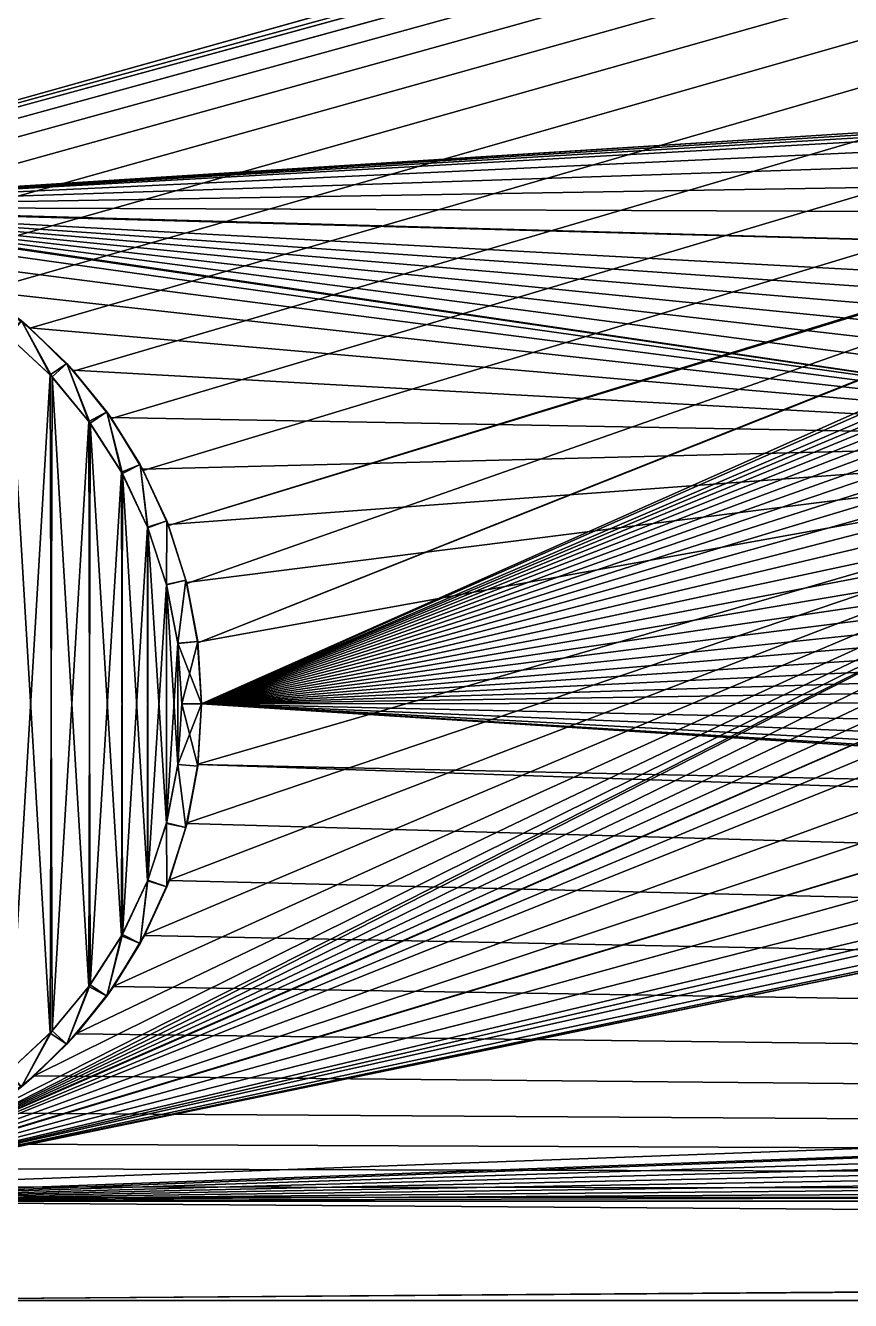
# Model space of a CAD drawing. Header units: metres. Extents: x -0.15 to 4.68, y -0.15 to 1.34.
# Drawn here: x 0.0807 to 0.2881, y -0.15 to 0.1706 of the extents above; entities that cross this region are included whole.
import ezdxf

# ---------------------------------------------------------------- set-up
doc = ezdxf.new("R2010")
doc.units = ezdxf.units.M
doc.header["$LTSCALE"] = 65.185185
for name, color, linetype in [('22', 7, 'CONTINUOUS'), ('24', 7, 'CONTINUOUS'), ('25', 7, 'CONTINUOUS'), ('26', 7, 'CONTINUOUS'), ('27', 7, 'CONTINUOUS'), ('28', 7, 'CONTINUOUS'), ('29', 7, 'CONTINUOUS'), ('30', 7, 'CONTINUOUS'), ('35', 7, 'CONTINUOUS'), ('36', 7, 'CONTINUOUS'), ('37', 7, 'CONTINUOUS'), ('38', 7, 'CONTINUOUS'), ('39', 7, 'CONTINUOUS'), ('53', 7, 'CONTINUOUS'), ('60', 7, 'CONTINUOUS'), ('64', 7, 'CONTINUOUS'), ('65', 7, 'CONTINUOUS'), ('71', 7, 'CONTINUOUS'), ('78', 7, 'CONTINUOUS'), ('83', 7, 'CONTINUOUS')]:
    doc.layers.add(name, color=color, linetype=linetype)

msp = doc.modelspace()

# ---------------------------------------------------------------- linework, layer by layer
at = {"layer": '22', "color": 2, "linetype": 'CONTINUOUS'}
for points in [[(3.56654, 1.13085), (3.5731, 1.1324), (-0.03297, 0.12057), (3.56654, 1.13085)], [(-0.03297, 0.12057), (3.5731, 1.1324), (3.57314, 1.10674), (-0.03297, 0.12057)], [(-0.03957, 0.14469), (3.56654, 1.13085), (-0.03297, 0.12057), (-0.03957, 0.14469)], [(3.55372, -0.15), (0, -0.15), (3.55372, -0.125), (3.55372, -0.15)], [(3.55372, -0.125), (0, -0.15), (3.5198, -0.125), (3.55372, -0.125)], [(3.5198, -0.125), (0, -0.15), (3.39135, -0.125), (3.5198, -0.125)], [(3.39135, -0.125), (0, -0.15), (0, -0.125), (3.39135, -0.125)]]:
    msp.add_3dface(points, dxfattribs=at)
at = {"layer": '24', "color": 2, "linetype": 'CONTINUOUS'}
for points in [[(3.56654, 1.13085, 0.605), (-0.03957, 0.14469, 0.605), (-0.03297, 0.12057, 0.605), (3.56654, 1.13085, 0.605)], [(3.57314, 1.10674, 0.605), (3.56654, 1.13085, 0.605), (-0.03297, 0.12057, 0.605), (3.57314, 1.10674, 0.605)], [(0, -0.15, 0.605), (3.55372, -0.15, 0.605), (0, -0.125, 0.605), (0, -0.15, 0.605)], [(0, -0.125, 0.605), (3.55372, -0.15, 0.605), (3.39135, -0.125, 0.605), (0, -0.125, 0.605)]]:
    msp.add_3dface(points, dxfattribs=at)
at = {"layer": '25', "color": 2, "linetype": 'CONTINUOUS'}
for points in [[(0, -0.125, 0.605), (3.39135, -0.125, 0.605), (0, -0.125, 0.585), (0, -0.125, 0.605)], [(3.39135, -0.125, 0.605), (3.39135, -0.125, 0.585), (0, -0.125, 0.585), (3.39135, -0.125, 0.605)]]:
    msp.add_3dface(points, dxfattribs=at)
at = {"layer": '26', "color": 2, "linetype": 'CONTINUOUS'}
for points in [[(0.07587, 0.09297, -0.0175), (0.07968, 0.09631, -0.0125), (0.0869, 0.08275, -0.0175), (0.07587, 0.09297, -0.0175)], [(0.07968, 0.09631, -0.0125), (0.09112, 0.08557, -0.0125), (0.0869, 0.08275, -0.0175), (0.07968, 0.09631, -0.0125)], [(0.0869, 0.08275, -0.0175), (0.09112, 0.08557, -0.0125), (0.09668, 0.07106, -0.0175), (0.0869, 0.08275, -0.0175)], [(0.09112, 0.08557, -0.0125), (0.10113, 0.07347, -0.0125), (0.09668, 0.07106, -0.0175), (0.09112, 0.08557, -0.0125)], [(0.09668, 0.07106, -0.0175), (0.10113, 0.07347, -0.0125), (0.10489, 0.05829, -0.0175), (0.09668, 0.07106, -0.0175)], [(0.10113, 0.07347, -0.0125), (0.10954, 0.06022, -0.0125), (0.10489, 0.05829, -0.0175), (0.10113, 0.07347, -0.0125)], [(0.10489, 0.05829, -0.0175), (0.10954, 0.06022, -0.0125), (0.11143, 0.04448, -0.0175), (0.10489, 0.05829, -0.0175)], [(0.10954, 0.06022, -0.0125), (0.11622, 0.04602, -0.0125), (0.11143, 0.04448, -0.0175), (0.10954, 0.06022, -0.0125)], [(0.11143, 0.04448, -0.0175), (0.11622, 0.04602, -0.0125), (0.11618, 0.03004, -0.0175), (0.11143, 0.04448, -0.0175)], [(0.11622, 0.04602, -0.0125), (0.12107, 0.03109, -0.0125), (0.11618, 0.03004, -0.0175), (0.11622, 0.04602, -0.0125)], [(0.11618, 0.03004, -0.0175), (0.12107, 0.03109, -0.0125), (0.11902, 0.01525, -0.0175), (0.11618, 0.03004, -0.0175)], [(0.12107, 0.03109, -0.0125), (0.12401, 0.01567, -0.0125), (0.11902, 0.01525, -0.0175), (0.12107, 0.03109, -0.0125)], [(0.12401, 0.01567, -0.0125), (0.125, 0, -0.0125), (0.11902, 0.01525, -0.0175), (0.12401, 0.01567, -0.0125)], [(0.125, 0, -0.0125), (0.12, 0, -0.0175), (0.11902, 0.01525, -0.0175), (0.125, 0, -0.0125)]]:
    msp.add_3dface(points, dxfattribs=at)
at = {"layer": '27', "color": 2, "linetype": 'CONTINUOUS'}
for points in [[(0.12, 0, -0.0175), (0.12401, -0.01567, -0.0125), (0.11902, -0.01521, -0.0175), (0.12, 0, -0.0175)], [(0.125, 0, -0.0125), (0.12401, -0.01567, -0.0125), (0.12, 0, -0.0175), (0.125, 0, -0.0125)], [(0.11902, -0.01521, -0.0175), (0.12107, -0.03109, -0.0125), (0.11621, -0.02993, -0.0175), (0.11902, -0.01521, -0.0175)], [(0.12401, -0.01567, -0.0125), (0.12107, -0.03109, -0.0125), (0.11902, -0.01521, -0.0175), (0.12401, -0.01567, -0.0125)], [(0.11621, -0.02993, -0.0175), (0.11622, -0.04602, -0.0125), (0.11152, -0.04427, -0.0175), (0.11621, -0.02993, -0.0175)], [(0.12107, -0.03109, -0.0125), (0.11622, -0.04602, -0.0125), (0.11621, -0.02993, -0.0175), (0.12107, -0.03109, -0.0125)], [(0.11152, -0.04427, -0.0175), (0.10954, -0.06022, -0.0125), (0.10508, -0.05795, -0.0175), (0.11152, -0.04427, -0.0175)], [(0.11622, -0.04602, -0.0125), (0.10954, -0.06022, -0.0125), (0.11152, -0.04427, -0.0175), (0.11622, -0.04602, -0.0125)], [(0.10508, -0.05795, -0.0175), (0.10113, -0.07347, -0.0125), (0.097, -0.07062, -0.0175), (0.10508, -0.05795, -0.0175)], [(0.10954, -0.06022, -0.0125), (0.10113, -0.07347, -0.0125), (0.10508, -0.05795, -0.0175), (0.10954, -0.06022, -0.0125)], [(0.097, -0.07062, -0.0175), (0.09112, -0.08557, -0.0125), (0.08739, -0.08223, -0.0175), (0.097, -0.07062, -0.0175)], [(0.10113, -0.07347, -0.0125), (0.09112, -0.08557, -0.0125), (0.097, -0.07062, -0.0175), (0.10113, -0.07347, -0.0125)], [(0.08739, -0.08223, -0.0175), (0.07968, -0.09631, -0.0125), (0.07651, -0.09244, -0.0175), (0.08739, -0.08223, -0.0175)], [(0.09112, -0.08557, -0.0125), (0.07968, -0.09631, -0.0125), (0.08739, -0.08223, -0.0175), (0.09112, -0.08557, -0.0125)]]:
    msp.add_3dface(points, dxfattribs=at)
at = {"layer": '28', "color": 2, "linetype": 'CONTINUOUS'}
for points in [[(0.07651, -0.09244, -0.0175), (0.07587, 0.09297, -0.0175), (0.0869, 0.08275, -0.0175), (0.07651, -0.09244, -0.0175)], [(0.08739, -0.08223, -0.0175), (0.07651, -0.09244, -0.0175), (0.0869, 0.08275, -0.0175), (0.08739, -0.08223, -0.0175)], [(0.08739, -0.08223, -0.0175), (0.0869, 0.08275, -0.0175), (0.09668, 0.07106, -0.0175), (0.08739, -0.08223, -0.0175)], [(0.097, -0.07062, -0.0175), (0.08739, -0.08223, -0.0175), (0.09668, 0.07106, -0.0175), (0.097, -0.07062, -0.0175)], [(0.097, -0.07062, -0.0175), (0.09668, 0.07106, -0.0175), (0.10489, 0.05829, -0.0175), (0.097, -0.07062, -0.0175)], [(0.10508, -0.05795, -0.0175), (0.097, -0.07062, -0.0175), (0.10489, 0.05829, -0.0175), (0.10508, -0.05795, -0.0175)], [(0.10508, -0.05795, -0.0175), (0.10489, 0.05829, -0.0175), (0.11143, 0.04448, -0.0175), (0.10508, -0.05795, -0.0175)], [(0.11152, -0.04427, -0.0175), (0.10508, -0.05795, -0.0175), (0.11143, 0.04448, -0.0175), (0.11152, -0.04427, -0.0175)], [(0.11152, -0.04427, -0.0175), (0.11143, 0.04448, -0.0175), (0.11618, 0.03004, -0.0175), (0.11152, -0.04427, -0.0175)], [(0.11621, -0.02993, -0.0175), (0.11152, -0.04427, -0.0175), (0.11618, 0.03004, -0.0175), (0.11621, -0.02993, -0.0175)], [(0.11621, -0.02993, -0.0175), (0.11618, 0.03004, -0.0175), (0.11902, 0.01525, -0.0175), (0.11621, -0.02993, -0.0175)], [(0.11902, -0.01521, -0.0175), (0.11621, -0.02993, -0.0175), (0.11902, 0.01525, -0.0175), (0.11902, -0.01521, -0.0175)], [(0.12, 0, -0.0175), (0.11902, -0.01521, -0.0175), (0.11902, 0.01525, -0.0175), (0.12, 0, -0.0175)]]:
    msp.add_3dface(points, dxfattribs=at)
at = {"layer": '29', "color": 2, "linetype": 'CONTINUOUS'}
for points in [[(0.125, 0, -0.0125), (0.12406, -0.01517, 0.02), (0.12401, -0.01567, -0.0125), (0.125, 0, -0.0125)], [(0.125, 0, 0.02), (0.12406, -0.01517, 0.02), (0.125, 0, -0.0125), (0.125, 0, 0.02)], [(0.12401, -0.01567, -0.0125), (0.12137, -0.02989, 0.02), (0.12107, -0.03109, -0.0125), (0.12401, -0.01567, -0.0125)], [(0.12406, -0.01517, 0.02), (0.12137, -0.02989, 0.02), (0.12401, -0.01567, -0.0125), (0.12406, -0.01517, 0.02)], [(0.12107, -0.03109, -0.0125), (0.11689, -0.04425, 0.02), (0.11622, -0.04602, -0.0125), (0.12107, -0.03109, -0.0125)], [(0.12137, -0.02989, 0.02), (0.11689, -0.04425, 0.02), (0.12107, -0.03109, -0.0125), (0.12137, -0.02989, 0.02)], [(0.11689, -0.04425, 0.02), (0.11068, -0.05808, 0.02), (0.11622, -0.04602, -0.0125), (0.11689, -0.04425, 0.02)], [(0.11622, -0.04602, -0.0125), (0.11068, -0.05808, 0.02), (0.10954, -0.06022, -0.0125), (0.11622, -0.04602, -0.0125)], [(0.10954, -0.06022, -0.0125), (0.1029, -0.07095, 0.02), (0.10113, -0.07347, -0.0125), (0.10954, -0.06022, -0.0125)], [(0.11068, -0.05808, 0.02), (0.1029, -0.07095, 0.02), (0.10954, -0.06022, -0.0125), (0.11068, -0.05808, 0.02)], [(0.10113, -0.07347, -0.0125), (0.09354, -0.0829, 0.02), (0.09112, -0.08557, -0.0125), (0.10113, -0.07347, -0.0125)], [(0.1029, -0.07095, 0.02), (0.09354, -0.0829, 0.02), (0.10113, -0.07347, -0.0125), (0.1029, -0.07095, 0.02)], [(0.09354, -0.0829, 0.02), (0.08293, -0.09352, 0.02), (0.09112, -0.08557, -0.0125), (0.09354, -0.0829, 0.02)], [(0.09112, -0.08557, -0.0125), (0.08293, -0.09352, 0.02), (0.07968, -0.09631, -0.0125), (0.09112, -0.08557, -0.0125)], [(0.08293, -0.09352, 0.02), (0.07101, -0.10286, 0.02), (0.07968, -0.09631, -0.0125), (0.08293, -0.09352, 0.02)]]:
    msp.add_3dface(points, dxfattribs=at)
at = {"layer": '30', "color": 2, "linetype": 'CONTINUOUS'}
for points in [[(0.06971, 0.10373, 0.02), (0.08183, 0.09447, 0.02), (0.07968, 0.09631, -0.0125), (0.06971, 0.10373, 0.02)], [(0.07968, 0.09631, -0.0125), (0.08183, 0.09447, 0.02), (0.09112, 0.08557, -0.0125), (0.07968, 0.09631, -0.0125)], [(0.08183, 0.09447, 0.02), (0.0928, 0.08372, 0.02), (0.09112, 0.08557, -0.0125), (0.08183, 0.09447, 0.02)], [(0.09112, 0.08557, -0.0125), (0.0928, 0.08372, 0.02), (0.10113, 0.07347, -0.0125), (0.09112, 0.08557, -0.0125)], [(0.0928, 0.08372, 0.02), (0.10231, 0.07179, 0.02), (0.10113, 0.07347, -0.0125), (0.0928, 0.08372, 0.02)], [(0.10113, 0.07347, -0.0125), (0.10231, 0.07179, 0.02), (0.10954, 0.06022, -0.0125), (0.10113, 0.07347, -0.0125)], [(0.10231, 0.07179, 0.02), (0.11034, 0.05872, 0.02), (0.10954, 0.06022, -0.0125), (0.10231, 0.07179, 0.02)], [(0.10954, 0.06022, -0.0125), (0.11034, 0.05872, 0.02), (0.11622, 0.04602, -0.0125), (0.10954, 0.06022, -0.0125)], [(0.11034, 0.05872, 0.02), (0.11666, 0.04485, 0.02), (0.11622, 0.04602, -0.0125), (0.11034, 0.05872, 0.02)], [(0.11622, 0.04602, -0.0125), (0.11666, 0.04485, 0.02), (0.12107, 0.03109, -0.0125), (0.11622, 0.04602, -0.0125)], [(0.11666, 0.04485, 0.02), (0.12128, 0.03026, 0.02), (0.12107, 0.03109, -0.0125), (0.11666, 0.04485, 0.02)], [(0.12107, 0.03109, -0.0125), (0.12128, 0.03026, 0.02), (0.12401, 0.01567, -0.0125), (0.12107, 0.03109, -0.0125)], [(0.12128, 0.03026, 0.02), (0.12405, 0.01534, 0.02), (0.12401, 0.01567, -0.0125), (0.12128, 0.03026, 0.02)], [(0.12405, 0.01534, 0.02), (0.125, 0, 0.02), (0.12401, 0.01567, -0.0125), (0.12405, 0.01534, 0.02)], [(0.12401, 0.01567, -0.0125), (0.125, 0, 0.02), (0.125, 0, -0.0125), (0.12401, 0.01567, -0.0125)]]:
    msp.add_3dface(points, dxfattribs=at)
at = {"layer": '35', "color": 2, "linetype": 'CONTINUOUS'}
for points in [[(0.07651, 0.09244, 0.6225), (0.08739, 0.08223, 0.6225), (0.07968, 0.09631, 0.6175), (0.07651, 0.09244, 0.6225)], [(0.07968, 0.09631, 0.6175), (0.08739, 0.08223, 0.6225), (0.09112, 0.08557, 0.6175), (0.07968, 0.09631, 0.6175)], [(0.08739, 0.08223, 0.6225), (0.097, 0.07062, 0.6225), (0.09112, 0.08557, 0.6175), (0.08739, 0.08223, 0.6225)], [(0.09112, 0.08557, 0.6175), (0.097, 0.07062, 0.6225), (0.10113, 0.07347, 0.6175), (0.09112, 0.08557, 0.6175)], [(0.097, 0.07062, 0.6225), (0.10508, 0.05795, 0.6225), (0.10113, 0.07347, 0.6175), (0.097, 0.07062, 0.6225)], [(0.10113, 0.07347, 0.6175), (0.10508, 0.05795, 0.6225), (0.10954, 0.06022, 0.6175), (0.10113, 0.07347, 0.6175)], [(0.10508, 0.05795, 0.6225), (0.11152, 0.04427, 0.6225), (0.10954, 0.06022, 0.6175), (0.10508, 0.05795, 0.6225)], [(0.10954, 0.06022, 0.6175), (0.11152, 0.04427, 0.6225), (0.11622, 0.04602, 0.6175), (0.10954, 0.06022, 0.6175)], [(0.11152, 0.04427, 0.6225), (0.11621, 0.02993, 0.6225), (0.11622, 0.04602, 0.6175), (0.11152, 0.04427, 0.6225)], [(0.11622, 0.04602, 0.6175), (0.11621, 0.02993, 0.6225), (0.12107, 0.03109, 0.6175), (0.11622, 0.04602, 0.6175)], [(0.11621, 0.02993, 0.6225), (0.11902, 0.01521, 0.6225), (0.12107, 0.03109, 0.6175), (0.11621, 0.02993, 0.6225)], [(0.12107, 0.03109, 0.6175), (0.11902, 0.01521, 0.6225), (0.12401, 0.01567, 0.6175), (0.12107, 0.03109, 0.6175)], [(0.11902, 0.01521, 0.6225), (0.12, 0, 0.6225), (0.12401, 0.01567, 0.6175), (0.11902, 0.01521, 0.6225)], [(0.12, 0, 0.6225), (0.125, 0, 0.6175), (0.12401, 0.01567, 0.6175), (0.12, 0, 0.6225)]]:
    msp.add_3dface(points, dxfattribs=at)
at = {"layer": '36', "color": 2, "linetype": 'CONTINUOUS'}
for points in [[(0.12, 0, 0.6225), (0.11902, -0.01525, 0.6225), (0.125, 0, 0.6175), (0.12, 0, 0.6225)], [(0.125, 0, 0.6175), (0.11902, -0.01525, 0.6225), (0.12401, -0.01567, 0.6175), (0.125, 0, 0.6175)], [(0.11902, -0.01525, 0.6225), (0.11618, -0.03004, 0.6225), (0.12107, -0.03109, 0.6175), (0.11902, -0.01525, 0.6225)], [(0.11902, -0.01525, 0.6225), (0.12107, -0.03109, 0.6175), (0.12401, -0.01567, 0.6175), (0.11902, -0.01525, 0.6225)], [(0.11618, -0.03004, 0.6225), (0.11143, -0.04448, 0.6225), (0.11622, -0.04602, 0.6175), (0.11618, -0.03004, 0.6225)], [(0.11618, -0.03004, 0.6225), (0.11622, -0.04602, 0.6175), (0.12107, -0.03109, 0.6175), (0.11618, -0.03004, 0.6225)], [(0.11143, -0.04448, 0.6225), (0.10489, -0.05829, 0.6225), (0.10954, -0.06022, 0.6175), (0.11143, -0.04448, 0.6225)], [(0.11143, -0.04448, 0.6225), (0.10954, -0.06022, 0.6175), (0.11622, -0.04602, 0.6175), (0.11143, -0.04448, 0.6225)], [(0.10489, -0.05829, 0.6225), (0.09668, -0.07106, 0.6225), (0.10113, -0.07347, 0.6175), (0.10489, -0.05829, 0.6225)], [(0.10489, -0.05829, 0.6225), (0.10113, -0.07347, 0.6175), (0.10954, -0.06022, 0.6175), (0.10489, -0.05829, 0.6225)], [(0.09668, -0.07106, 0.6225), (0.0869, -0.08275, 0.6225), (0.09112, -0.08557, 0.6175), (0.09668, -0.07106, 0.6225)], [(0.09668, -0.07106, 0.6225), (0.09112, -0.08557, 0.6175), (0.10113, -0.07347, 0.6175), (0.09668, -0.07106, 0.6225)], [(0.0869, -0.08275, 0.6225), (0.07587, -0.09297, 0.6225), (0.07968, -0.09631, 0.6175), (0.0869, -0.08275, 0.6225)], [(0.0869, -0.08275, 0.6225), (0.07968, -0.09631, 0.6175), (0.09112, -0.08557, 0.6175), (0.0869, -0.08275, 0.6225)]]:
    msp.add_3dface(points, dxfattribs=at)
at = {"layer": '37', "color": 2, "linetype": 'CONTINUOUS'}
for points in [[(0.07587, -0.09297, 0.6225), (0.0869, -0.08275, 0.6225), (0.07651, 0.09244, 0.6225), (0.07587, -0.09297, 0.6225)], [(0.07651, 0.09244, 0.6225), (0.0869, -0.08275, 0.6225), (0.08739, 0.08223, 0.6225), (0.07651, 0.09244, 0.6225)], [(0.0869, -0.08275, 0.6225), (0.09668, -0.07106, 0.6225), (0.08739, 0.08223, 0.6225), (0.0869, -0.08275, 0.6225)], [(0.08739, 0.08223, 0.6225), (0.09668, -0.07106, 0.6225), (0.097, 0.07062, 0.6225), (0.08739, 0.08223, 0.6225)], [(0.09668, -0.07106, 0.6225), (0.10489, -0.05829, 0.6225), (0.097, 0.07062, 0.6225), (0.09668, -0.07106, 0.6225)], [(0.097, 0.07062, 0.6225), (0.10489, -0.05829, 0.6225), (0.10508, 0.05795, 0.6225), (0.097, 0.07062, 0.6225)], [(0.10489, -0.05829, 0.6225), (0.11143, -0.04448, 0.6225), (0.10508, 0.05795, 0.6225), (0.10489, -0.05829, 0.6225)], [(0.10508, 0.05795, 0.6225), (0.11143, -0.04448, 0.6225), (0.11152, 0.04427, 0.6225), (0.10508, 0.05795, 0.6225)], [(0.11143, -0.04448, 0.6225), (0.11618, -0.03004, 0.6225), (0.11152, 0.04427, 0.6225), (0.11143, -0.04448, 0.6225)], [(0.11152, 0.04427, 0.6225), (0.11618, -0.03004, 0.6225), (0.11621, 0.02993, 0.6225), (0.11152, 0.04427, 0.6225)], [(0.11618, -0.03004, 0.6225), (0.11902, -0.01525, 0.6225), (0.11621, 0.02993, 0.6225), (0.11618, -0.03004, 0.6225)], [(0.11621, 0.02993, 0.6225), (0.11902, -0.01525, 0.6225), (0.11902, 0.01521, 0.6225), (0.11621, 0.02993, 0.6225)], [(0.11902, -0.01525, 0.6225), (0.12, 0, 0.6225), (0.11902, 0.01521, 0.6225), (0.11902, -0.01525, 0.6225)]]:
    msp.add_3dface(points, dxfattribs=at)
at = {"layer": '38', "color": 2, "linetype": 'CONTINUOUS'}
for points in [[(0.125, 0, 0.585), (0.125, 0, 0.6175), (0.12401, -0.01567, 0.6175), (0.125, 0, 0.585)], [(0.125, 0, 0.585), (0.12401, -0.01567, 0.6175), (0.12404, -0.01526, 0.585), (0.125, 0, 0.585)], [(0.12401, -0.01567, 0.6175), (0.12107, -0.03109, 0.6175), (0.12134, -0.03003, 0.585), (0.12401, -0.01567, 0.6175)], [(0.12404, -0.01526, 0.585), (0.12401, -0.01567, 0.6175), (0.12134, -0.03003, 0.585), (0.12404, -0.01526, 0.585)], [(0.12107, -0.03109, 0.6175), (0.11622, -0.04602, 0.6175), (0.11684, -0.04439, 0.585), (0.12107, -0.03109, 0.6175)], [(0.12134, -0.03003, 0.585), (0.12107, -0.03109, 0.6175), (0.11684, -0.04439, 0.585), (0.12134, -0.03003, 0.585)], [(0.11684, -0.04439, 0.585), (0.11622, -0.04602, 0.6175), (0.11063, -0.05819, 0.585), (0.11684, -0.04439, 0.585)], [(0.11622, -0.04602, 0.6175), (0.10954, -0.06022, 0.6175), (0.11063, -0.05819, 0.585), (0.11622, -0.04602, 0.6175)], [(0.10954, -0.06022, 0.6175), (0.10113, -0.07347, 0.6175), (0.10285, -0.07102, 0.585), (0.10954, -0.06022, 0.6175)], [(0.11063, -0.05819, 0.585), (0.10954, -0.06022, 0.6175), (0.10285, -0.07102, 0.585), (0.11063, -0.05819, 0.585)], [(0.10113, -0.07347, 0.6175), (0.09112, -0.08557, 0.6175), (0.09352, -0.08292, 0.585), (0.10113, -0.07347, 0.6175)], [(0.10285, -0.07102, 0.585), (0.10113, -0.07347, 0.6175), (0.09352, -0.08292, 0.585), (0.10285, -0.07102, 0.585)], [(0.09352, -0.08292, 0.585), (0.09112, -0.08557, 0.6175), (0.08293, -0.09352, 0.585), (0.09352, -0.08292, 0.585)], [(0.09112, -0.08557, 0.6175), (0.07968, -0.09631, 0.6175), (0.08293, -0.09352, 0.585), (0.09112, -0.08557, 0.6175)], [(0.08293, -0.09352, 0.585), (0.07968, -0.09631, 0.6175), (0.07102, -0.10285, 0.585), (0.08293, -0.09352, 0.585)]]:
    msp.add_3dface(points, dxfattribs=at)
at = {"layer": '39', "color": 2, "linetype": 'CONTINUOUS'}
for points in [[(0.06962, 0.10381, 0.585), (0.07968, 0.09631, 0.6175), (0.08177, 0.09454, 0.585), (0.06962, 0.10381, 0.585)], [(0.07968, 0.09631, 0.6175), (0.09112, 0.08557, 0.6175), (0.08177, 0.09454, 0.585), (0.07968, 0.09631, 0.6175)], [(0.08177, 0.09454, 0.585), (0.09112, 0.08557, 0.6175), (0.09261, 0.08394, 0.585), (0.08177, 0.09454, 0.585)], [(0.09112, 0.08557, 0.6175), (0.10113, 0.07347, 0.6175), (0.09261, 0.08394, 0.585), (0.09112, 0.08557, 0.6175)], [(0.09261, 0.08394, 0.585), (0.10113, 0.07347, 0.6175), (0.10217, 0.072, 0.585), (0.09261, 0.08394, 0.585)], [(0.10113, 0.07347, 0.6175), (0.10954, 0.06022, 0.6175), (0.10217, 0.072, 0.585), (0.10113, 0.07347, 0.6175)], [(0.10217, 0.072, 0.585), (0.10954, 0.06022, 0.6175), (0.11016, 0.05906, 0.585), (0.10217, 0.072, 0.585)], [(0.10954, 0.06022, 0.6175), (0.11622, 0.04602, 0.6175), (0.11016, 0.05906, 0.585), (0.10954, 0.06022, 0.6175)], [(0.11016, 0.05906, 0.585), (0.11622, 0.04602, 0.6175), (0.11656, 0.04512, 0.585), (0.11016, 0.05906, 0.585)], [(0.11622, 0.04602, 0.6175), (0.12107, 0.03109, 0.6175), (0.11656, 0.04512, 0.585), (0.11622, 0.04602, 0.6175)], [(0.11656, 0.04512, 0.585), (0.12107, 0.03109, 0.6175), (0.12121, 0.03055, 0.585), (0.11656, 0.04512, 0.585)], [(0.12107, 0.03109, 0.6175), (0.12401, 0.01567, 0.6175), (0.12121, 0.03055, 0.585), (0.12107, 0.03109, 0.6175)], [(0.12121, 0.03055, 0.585), (0.12401, 0.01567, 0.6175), (0.124, 0.01554, 0.585), (0.12121, 0.03055, 0.585)], [(0.12401, 0.01567, 0.6175), (0.125, 0, 0.6175), (0.124, 0.01554, 0.585), (0.12401, 0.01567, 0.6175)], [(0.124, 0.01554, 0.585), (0.125, 0, 0.6175), (0.125, 0, 0.585), (0.124, 0.01554, 0.585)]]:
    msp.add_3dface(points, dxfattribs=at)
at = {"layer": '53', "color": 2, "linetype": 'CONTINUOUS'}
for points in [[(-0.03957, 0.14469, 0.605), (3.56654, 1.13085, 0.605), (-0.03957, 0.14469), (-0.03957, 0.14469, 0.605)], [(3.56654, 1.13085, 0.605), (3.18071, 1.02534, 0.3275), (-0.03957, 0.14469), (3.56654, 1.13085, 0.605)], [(-0.03957, 0.14469), (3.18071, 1.02534, 0.2775), (3.56654, 1.13085, 0.2775), (-0.03957, 0.14469)], [(3.56654, 1.13085), (-0.03957, 0.14469), (3.56654, 1.13085, 0.2775), (3.56654, 1.13085)], [(3.18071, 1.02534, 0.3275), (3.18071, 1.02534, 0.2775), (-0.03957, 0.14469), (3.18071, 1.02534, 0.3275)]]:
    msp.add_3dface(points, dxfattribs=at)
at = {"layer": '60', "color": 2, "linetype": 'CONTINUOUS'}
for points in [[(-0.03297, 0.12057, 0.02), (3.57314, 1.10674, 0.02), (-0.01778, 0.12371, 0.02), (-0.03297, 0.12057, 0.02)], [(-0.01778, 0.12371, 0.02), (3.57314, 1.10674, 0.02), (-0.00257, 0.12497, 0.02), (-0.01778, 0.12371, 0.02)], [(-0.00257, 0.12497, 0.02), (3.57314, 1.10674, 0.02), (0.01274, 0.12434, 0.02), (-0.00257, 0.12497, 0.02)], [(0.01274, 0.12434, 0.02), (3.57314, 1.10674, 0.02), (0.02779, 0.12186, 0.02), (0.01274, 0.12434, 0.02)], [(0.02779, 0.12186, 0.02), (3.57314, 1.10674, 0.02), (0.04249, 0.11754, 0.02), (0.02779, 0.12186, 0.02)], [(0.04249, 0.11754, 0.02), (3.57314, 1.10674, 0.02), (0.05648, 0.11149, 0.02), (0.04249, 0.11754, 0.02)], [(0.05648, 0.11149, 0.02), (3.57314, 1.10674, 0.02), (0.06971, 0.10373, 0.02), (0.05648, 0.11149, 0.02)], [(0.06971, 0.10373, 0.02), (3.57314, 1.10674, 0.02), (0.08183, 0.09447, 0.02), (0.06971, 0.10373, 0.02)], [(0.08183, 0.09447, 0.02), (3.57314, 1.10674, 0.02), (0.0928, 0.08372, 0.02), (0.08183, 0.09447, 0.02)], [(0.0928, 0.08372, 0.02), (3.57314, 1.10674, 0.02), (0.10231, 0.07179, 0.02), (0.0928, 0.08372, 0.02)], [(0.10231, 0.07179, 0.02), (3.57314, 1.10674, 0.02), (0.11034, 0.05872, 0.02), (0.10231, 0.07179, 0.02)], [(0.11034, 0.05872, 0.02), (3.57314, 1.10674, 0.02), (0.11666, 0.04485, 0.02), (0.11034, 0.05872, 0.02)], [(0.11666, 0.04485, 0.02), (3.57314, 1.10674, 0.02), (0.4658, 0.15144, 0.02), (0.11666, 0.04485, 0.02)], [(0.12128, 0.03026, 0.02), (0.11666, 0.04485, 0.02), (0.4658, 0.15144, 0.02), (0.12128, 0.03026, 0.02)], [(0.12405, 0.01534, 0.02), (0.12128, 0.03026, 0.02), (0.4658, 0.15144, 0.02), (0.12405, 0.01534, 0.02)], [(0.45458, 0.14664, 0.02), (0.12405, 0.01534, 0.02), (0.4658, 0.15144, 0.02), (0.45458, 0.14664, 0.02)], [(0.125, 0, 0.02), (0.12405, 0.01534, 0.02), (0.45458, 0.14664, 0.02), (0.125, 0, 0.02)], [(0.44403, 0.1403, 0.02), (0.125, 0, 0.02), (0.45458, 0.14664, 0.02), (0.44403, 0.1403, 0.02)], [(0.43451, 0.13265, 0.02), (0.125, 0, 0.02), (0.44403, 0.1403, 0.02), (0.43451, 0.13265, 0.02)], [(0.43014, 0.12831, 0.02), (0.125, 0, 0.02), (0.43451, 0.13265, 0.02), (0.43014, 0.12831, 0.02)], [(0.42604, 0.12367, 0.02), (0.125, 0, 0.02), (0.43014, 0.12831, 0.02), (0.42604, 0.12367, 0.02)], [(0.42228, 0.11877, 0.02), (0.125, 0, 0.02), (0.42604, 0.12367, 0.02), (0.42228, 0.11877, 0.02)], [(0.4189, 0.11366, 0.02), (0.125, 0, 0.02), (0.42228, 0.11877, 0.02), (0.4189, 0.11366, 0.02)], [(0.41585, 0.10827, 0.02), (0.125, 0, 0.02), (0.4189, 0.11366, 0.02), (0.41585, 0.10827, 0.02)], [(0.41314, 0.10264, 0.02), (0.125, 0, 0.02), (0.41585, 0.10827, 0.02), (0.41314, 0.10264, 0.02)], [(0.41083, 0.09686, 0.02), (0.125, 0, 0.02), (0.41314, 0.10264, 0.02), (0.41083, 0.09686, 0.02)], [(0.40895, 0.091, 0.02), (0.125, 0, 0.02), (0.41083, 0.09686, 0.02), (0.40895, 0.091, 0.02)], [(0.40749, 0.08506, 0.02), (0.125, 0, 0.02), (0.40895, 0.091, 0.02), (0.40749, 0.08506, 0.02)], [(0.40644, 0.07899, 0.02), (0.125, 0, 0.02), (0.40749, 0.08506, 0.02), (0.40644, 0.07899, 0.02)], [(0.40579, 0.07282, 0.02), (0.125, 0, 0.02), (0.40644, 0.07899, 0.02), (0.40579, 0.07282, 0.02)], [(0.40556, 0.06652, 0.02), (0.125, 0, 0.02), (0.40579, 0.07282, 0.02), (0.40556, 0.06652, 0.02)], [(0.05818, -0.11063, 0.02), (0.07101, -0.10286, 0.02), (0.40556, 0.06652, 0.02), (0.05818, -0.11063, 0.02)], [(0.05818, -0.11063, 0.02), (0.40556, 0.06652, 0.02), (0.4058, 0.06024, 0.02), (0.05818, -0.11063, 0.02)], [(0.07101, -0.10286, 0.02), (0.08293, -0.09352, 0.02), (0.40556, 0.06652, 0.02), (0.07101, -0.10286, 0.02)], [(0.08293, -0.09352, 0.02), (0.09354, -0.0829, 0.02), (0.40556, 0.06652, 0.02), (0.08293, -0.09352, 0.02)], [(0.09354, -0.0829, 0.02), (0.1029, -0.07095, 0.02), (0.40556, 0.06652, 0.02), (0.09354, -0.0829, 0.02)], [(0.1029, -0.07095, 0.02), (0.11068, -0.05808, 0.02), (0.40556, 0.06652, 0.02), (0.1029, -0.07095, 0.02)], [(0.11068, -0.05808, 0.02), (0.11689, -0.04425, 0.02), (0.40556, 0.06652, 0.02), (0.11068, -0.05808, 0.02)], [(0.11689, -0.04425, 0.02), (0.12137, -0.02989, 0.02), (0.40556, 0.06652, 0.02), (0.11689, -0.04425, 0.02)], [(0.12137, -0.02989, 0.02), (0.12406, -0.01517, 0.02), (0.40556, 0.06652, 0.02), (0.12137, -0.02989, 0.02)], [(0.12406, -0.01517, 0.02), (0.125, 0, 0.02), (0.40556, 0.06652, 0.02), (0.12406, -0.01517, 0.02)], [(0.40644, 0.05408, 0.02), (0.05818, -0.11063, 0.02), (0.4058, 0.06024, 0.02), (0.40644, 0.05408, 0.02)], [(0.40748, 0.04804, 0.02), (0.05818, -0.11063, 0.02), (0.40644, 0.05408, 0.02), (0.40748, 0.04804, 0.02)], [(0.40892, 0.04214, 0.02), (0.05818, -0.11063, 0.02), (0.40748, 0.04804, 0.02), (0.40892, 0.04214, 0.02)], [(0.0444, -0.11684, 0.02), (0.05818, -0.11063, 0.02), (0.40892, 0.04214, 0.02), (0.0444, -0.11684, 0.02)], [(0.41078, 0.03632, 0.02), (0.0444, -0.11684, 0.02), (0.40892, 0.04214, 0.02), (0.41078, 0.03632, 0.02)], [(0.41305, 0.03059, 0.02), (0.0444, -0.11684, 0.02), (0.41078, 0.03632, 0.02), (0.41305, 0.03059, 0.02)], [(0.41871, 0.01967, 0.02), (0.0444, -0.11684, 0.02), (0.41305, 0.03059, 0.02), (0.41871, 0.01967, 0.02)], [(0.42574, 0.00973, 0.02), (0.0444, -0.11684, 0.02), (0.41871, 0.01967, 0.02), (0.42574, 0.00973, 0.02)], [(0.43408, 0.00079, 0.02), (0.0444, -0.11684, 0.02), (0.42574, 0.00973, 0.02), (0.43408, 0.00079, 0.02)], [(0.03005, -0.12133, 0.02), (0.0444, -0.11684, 0.02), (0.43408, 0.00079, 0.02), (0.03005, -0.12133, 0.02)], [(0.44348, -0.00688, 0.02), (0.03005, -0.12133, 0.02), (0.43408, 0.00079, 0.02), (0.44348, -0.00688, 0.02)], [(3.3107, -0.00097, 0.02), (3.31243, -0.0181, 0.02), (0, -0.125, 0.02), (3.3107, -0.00097, 0.02)], [(3.3107, -0.00097, 0.02), (0, -0.125, 0.02), (0.01527, -0.12404, 0.02), (3.3107, -0.00097, 0.02)], [(0.03005, -0.12133, 0.02), (3.3107, -0.00097, 0.02), (0.01527, -0.12404, 0.02), (0.03005, -0.12133, 0.02)], [(3.3107, -0.00097, 0.02), (0.03005, -0.12133, 0.02), (0.51343, -0.02168, 0.02), (3.3107, -0.00097, 0.02)], [(0.45393, -0.01327, 0.02), (0.03005, -0.12133, 0.02), (0.44348, -0.00688, 0.02), (0.45393, -0.01327, 0.02)], [(0.46509, -0.01815, 0.02), (0.03005, -0.12133, 0.02), (0.45393, -0.01327, 0.02), (0.46509, -0.01815, 0.02)], [(3.31243, -0.0181, 0.02), (3.31622, -0.03505, 0.02), (0, -0.125, 0.02), (3.31243, -0.0181, 0.02)], [(0.47098, -0.02004, 0.02), (0.03005, -0.12133, 0.02), (0.46509, -0.01815, 0.02), (0.47098, -0.02004, 0.02)], [(0.47697, -0.02153, 0.02), (0.03005, -0.12133, 0.02), (0.47098, -0.02004, 0.02), (0.47697, -0.02153, 0.02)], [(0.48904, -0.02324, 0.02), (0.03005, -0.12133, 0.02), (0.47697, -0.02153, 0.02), (0.48904, -0.02324, 0.02)], [(0.51343, -0.02168, 0.02), (0.03005, -0.12133, 0.02), (0.50135, -0.02329, 0.02), (0.51343, -0.02168, 0.02)], [(0.50135, -0.02329, 0.02), (0.03005, -0.12133, 0.02), (0.48904, -0.02324, 0.02), (0.50135, -0.02329, 0.02)], [(3.31622, -0.03505, 0.02), (3.32195, -0.05129, 0.02), (0, -0.125, 0.02), (3.31622, -0.03505, 0.02)], [(3.32195, -0.05129, 0.02), (3.32965, -0.06686, 0.02), (0, -0.125, 0.02), (3.32195, -0.05129, 0.02)], [(3.32965, -0.06686, 0.02), (3.33907, -0.08131, 0.02), (0, -0.125, 0.02), (3.32965, -0.06686, 0.02)], [(3.33907, -0.08131, 0.02), (3.35026, -0.09463, 0.02), (0, -0.125, 0.02), (3.33907, -0.08131, 0.02)], [(3.35026, -0.09463, 0.02), (3.36279, -0.10644, 0.02), (0, -0.125, 0.02), (3.35026, -0.09463, 0.02)], [(3.36279, -0.10644, 0.02), (3.37645, -0.11652, 0.02), (0, -0.125, 0.02), (3.36279, -0.10644, 0.02)], [(3.37645, -0.11652, 0.02), (3.39135, -0.125, 0.02), (0, -0.125, 0.02), (3.37645, -0.11652, 0.02)]]:
    msp.add_3dface(points, dxfattribs=at)
at = {"layer": '64', "color": 2, "linetype": 'CONTINUOUS'}
for points in [[(-0.03297, 0.12057, 0.585), (-0.01772, 0.12371, 0.585), (3.57314, 1.10674, 0.585), (-0.03297, 0.12057, 0.585)], [(-0.01772, 0.12371, 0.585), (-0.0025, 0.12497, 0.585), (3.57314, 1.10674, 0.585), (-0.01772, 0.12371, 0.585)], [(3.57314, 1.10674, 0.585), (-0.0025, 0.12497, 0.585), (0.48904, 0.15627, 0.585), (3.57314, 1.10674, 0.585)], [(0.48904, 0.15627, 0.585), (-0.0025, 0.12497, 0.585), (0.47697, 0.15457, 0.585), (0.48904, 0.15627, 0.585)], [(0.47697, 0.15457, 0.585), (-0.0025, 0.12497, 0.585), (0.47098, 0.15308, 0.585), (0.47697, 0.15457, 0.585)], [(0.47098, 0.15308, 0.585), (-0.0025, 0.12497, 0.585), (0.46509, 0.15119, 0.585), (0.47098, 0.15308, 0.585)], [(0.46509, 0.15119, 0.585), (-0.0025, 0.12497, 0.585), (0.45393, 0.14631, 0.585), (0.46509, 0.15119, 0.585)], [(0.45393, 0.14631, 0.585), (-0.0025, 0.12497, 0.585), (0.44348, 0.13991, 0.585), (0.45393, 0.14631, 0.585)], [(0.44348, 0.13991, 0.585), (-0.0025, 0.12497, 0.585), (0.43408, 0.13224, 0.585), (0.44348, 0.13991, 0.585)], [(0.43408, 0.13224, 0.585), (-0.0025, 0.12497, 0.585), (0.42574, 0.1233, 0.585), (0.43408, 0.13224, 0.585)], [(-0.0025, 0.12497, 0.585), (0.01277, 0.12434, 0.585), (0.41871, 0.11337, 0.585), (-0.0025, 0.12497, 0.585)], [(0.42574, 0.1233, 0.585), (-0.0025, 0.12497, 0.585), (0.41871, 0.11337, 0.585), (0.42574, 0.1233, 0.585)], [(0.01277, 0.12434, 0.585), (0.02791, 0.12184, 0.585), (0.40556, 0.06652, 0.585), (0.01277, 0.12434, 0.585)], [(0.41871, 0.11337, 0.585), (0.01277, 0.12434, 0.585), (0.41305, 0.10245, 0.585), (0.41871, 0.11337, 0.585)], [(0.41305, 0.10245, 0.585), (0.01277, 0.12434, 0.585), (0.41078, 0.09671, 0.585), (0.41305, 0.10245, 0.585)], [(0.41078, 0.09671, 0.585), (0.01277, 0.12434, 0.585), (0.40892, 0.0909, 0.585), (0.41078, 0.09671, 0.585)], [(0.40892, 0.0909, 0.585), (0.01277, 0.12434, 0.585), (0.40748, 0.08499, 0.585), (0.40892, 0.0909, 0.585)], [(0.40748, 0.08499, 0.585), (0.01277, 0.12434, 0.585), (0.40644, 0.07896, 0.585), (0.40748, 0.08499, 0.585)], [(0.40644, 0.07896, 0.585), (0.01277, 0.12434, 0.585), (0.4058, 0.0728, 0.585), (0.40644, 0.07896, 0.585)], [(0.4058, 0.0728, 0.585), (0.01277, 0.12434, 0.585), (0.40556, 0.06652, 0.585), (0.4058, 0.0728, 0.585)], [(0.02791, 0.12184, 0.585), (0.0425, 0.11755, 0.585), (0.40556, 0.06652, 0.585), (0.02791, 0.12184, 0.585)], [(0.0425, 0.11755, 0.585), (0.05654, 0.11147, 0.585), (0.40556, 0.06652, 0.585), (0.0425, 0.11755, 0.585)], [(0.05654, 0.11147, 0.585), (0.06962, 0.10381, 0.585), (0.40556, 0.06652, 0.585), (0.05654, 0.11147, 0.585)], [(0.06962, 0.10381, 0.585), (0.08177, 0.09454, 0.585), (0.40556, 0.06652, 0.585), (0.06962, 0.10381, 0.585)], [(0.08177, 0.09454, 0.585), (0.09261, 0.08394, 0.585), (0.40556, 0.06652, 0.585), (0.08177, 0.09454, 0.585)], [(0.09261, 0.08394, 0.585), (0.10217, 0.072, 0.585), (0.40556, 0.06652, 0.585), (0.09261, 0.08394, 0.585)], [(0.10217, 0.072, 0.585), (0.11016, 0.05906, 0.585), (0.40556, 0.06652, 0.585), (0.10217, 0.072, 0.585)], [(0.11016, 0.05906, 0.585), (0.11656, 0.04512, 0.585), (0.40556, 0.06652, 0.585), (0.11016, 0.05906, 0.585)], [(0.11656, 0.04512, 0.585), (0.12121, 0.03055, 0.585), (0.40556, 0.06652, 0.585), (0.11656, 0.04512, 0.585)], [(0.12121, 0.03055, 0.585), (0.124, 0.01554, 0.585), (0.40556, 0.06652, 0.585), (0.12121, 0.03055, 0.585)], [(0.124, 0.01554, 0.585), (0.125, 0, 0.585), (0.40556, 0.06652, 0.585), (0.124, 0.01554, 0.585)], [(0.40556, 0.06652, 0.585), (0.125, 0, 0.585), (0.40579, 0.06022, 0.585), (0.40556, 0.06652, 0.585)], [(0.40579, 0.06022, 0.585), (0.125, 0, 0.585), (0.40644, 0.05404, 0.585), (0.40579, 0.06022, 0.585)], [(0.40644, 0.05404, 0.585), (0.125, 0, 0.585), (0.40749, 0.04798, 0.585), (0.40644, 0.05404, 0.585)], [(0.40749, 0.04798, 0.585), (0.125, 0, 0.585), (0.40895, 0.04204, 0.585), (0.40749, 0.04798, 0.585)], [(0.40895, 0.04204, 0.585), (0.125, 0, 0.585), (0.41083, 0.03618, 0.585), (0.40895, 0.04204, 0.585)], [(0.41083, 0.03618, 0.585), (0.125, 0, 0.585), (0.41314, 0.03039, 0.585), (0.41083, 0.03618, 0.585)], [(0.41314, 0.03039, 0.585), (0.125, 0, 0.585), (0.41585, 0.02476, 0.585), (0.41314, 0.03039, 0.585)], [(0.41585, 0.02476, 0.585), (0.125, 0, 0.585), (0.4189, 0.01937, 0.585), (0.41585, 0.02476, 0.585)], [(0.4189, 0.01937, 0.585), (0.125, 0, 0.585), (0.42228, 0.01427, 0.585), (0.4189, 0.01937, 0.585)], [(0.42228, 0.01427, 0.585), (0.125, 0, 0.585), (0.42604, 0.00937, 0.585), (0.42228, 0.01427, 0.585)], [(0.42604, 0.00937, 0.585), (0.125, 0, 0.585), (0.43014, 0.00472, 0.585), (0.42604, 0.00937, 0.585)], [(0.43014, 0.00472, 0.585), (0.125, 0, 0.585), (0.43451, 0.00039, 0.585), (0.43014, 0.00472, 0.585)], [(0.125, 0, 0.585), (0.12404, -0.01526, 0.585), (0.48976, -0.02329, 0.585), (0.125, 0, 0.585)], [(0.43451, 0.00039, 0.585), (0.125, 0, 0.585), (0.44403, -0.00727, 0.585), (0.43451, 0.00039, 0.585)], [(0.44403, -0.00727, 0.585), (0.125, 0, 0.585), (0.45458, -0.01361, 0.585), (0.44403, -0.00727, 0.585)], [(0.45458, -0.01361, 0.585), (0.125, 0, 0.585), (0.4658, -0.01841, 0.585), (0.45458, -0.01361, 0.585)], [(0.4658, -0.01841, 0.585), (0.125, 0, 0.585), (0.47768, -0.02168, 0.585), (0.4658, -0.01841, 0.585)], [(0.47768, -0.02168, 0.585), (0.125, 0, 0.585), (0.48976, -0.02329, 0.585), (0.47768, -0.02168, 0.585)], [(3.39135, -0.125, 0.585), (0.12404, -0.01526, 0.585), (0.12134, -0.03003, 0.585), (3.39135, -0.125, 0.585)], [(0.12404, -0.01526, 0.585), (3.39135, -0.125, 0.585), (0.48976, -0.02329, 0.585), (0.12404, -0.01526, 0.585)], [(3.39135, -0.125, 0.585), (0.12134, -0.03003, 0.585), (0.11684, -0.04439, 0.585), (3.39135, -0.125, 0.585)], [(3.39135, -0.125, 0.585), (0.11684, -0.04439, 0.585), (0.11063, -0.05819, 0.585), (3.39135, -0.125, 0.585)], [(3.39135, -0.125, 0.585), (0.11063, -0.05819, 0.585), (0.10285, -0.07102, 0.585), (3.39135, -0.125, 0.585)], [(3.39135, -0.125, 0.585), (0.10285, -0.07102, 0.585), (0.09352, -0.08292, 0.585), (3.39135, -0.125, 0.585)], [(3.39135, -0.125, 0.585), (0.09352, -0.08292, 0.585), (0.08293, -0.09352, 0.585), (3.39135, -0.125, 0.585)], [(3.39135, -0.125, 0.585), (0.08293, -0.09352, 0.585), (0.07102, -0.10285, 0.585), (3.39135, -0.125, 0.585)], [(3.39135, -0.125, 0.585), (0.07102, -0.10285, 0.585), (0.05819, -0.11062, 0.585), (3.39135, -0.125, 0.585)], [(3.39135, -0.125, 0.585), (0.05819, -0.11062, 0.585), (0.04439, -0.11684, 0.585), (3.39135, -0.125, 0.585)], [(3.39135, -0.125, 0.585), (0.04439, -0.11684, 0.585), (0.03003, -0.12134, 0.585), (3.39135, -0.125, 0.585)], [(3.39135, -0.125, 0.585), (0.03003, -0.12134, 0.585), (0.01526, -0.12404, 0.585), (3.39135, -0.125, 0.585)], [(0, -0.125, 0.585), (3.39135, -0.125, 0.585), (0.01526, -0.12404, 0.585), (0, -0.125, 0.585)]]:
    msp.add_3dface(points, dxfattribs=at)
at = {"layer": '65', "color": 2, "linetype": 'CONTINUOUS'}
for points in [[(-0.03297, 0.12057), (3.57314, 1.10674), (-0.03297, 0.12057, 0.02), (-0.03297, 0.12057)], [(3.57314, 1.10674), (3.57314, 1.10674, 0.02), (-0.03297, 0.12057, 0.02), (3.57314, 1.10674)]]:
    msp.add_3dface(points, dxfattribs=at)
at = {"layer": '71', "color": 2, "linetype": 'CONTINUOUS'}
for points in [[(3.39135, -0.125), (0, -0.125), (3.39135, -0.125, 0.02), (3.39135, -0.125)], [(3.39135, -0.125, 0.02), (0, -0.125), (0, -0.125, 0.02), (3.39135, -0.125, 0.02)]]:
    msp.add_3dface(points, dxfattribs=at)
at = {"layer": '78', "color": 2, "linetype": 'CONTINUOUS'}
for points in [[(3.57314, 1.10674, 0.605), (-0.03297, 0.12057, 0.605), (3.57314, 1.10674, 0.585), (3.57314, 1.10674, 0.605)], [(-0.03297, 0.12057, 0.605), (-0.03297, 0.12057, 0.585), (3.57314, 1.10674, 0.585), (-0.03297, 0.12057, 0.605)]]:
    msp.add_3dface(points, dxfattribs=at)
at = {"layer": '83', "color": 2, "linetype": 'CONTINUOUS'}
for points in [[(3.55372, -0.15, 0.605), (0, -0.15, 0.605), (3.55372, -0.15), (3.55372, -0.15, 0.605)], [(0, -0.15, 0.605), (0, -0.15), (3.55372, -0.15), (0, -0.15, 0.605)]]:
    msp.add_3dface(points, dxfattribs=at)

doc.saveas('drawing.dxf')
